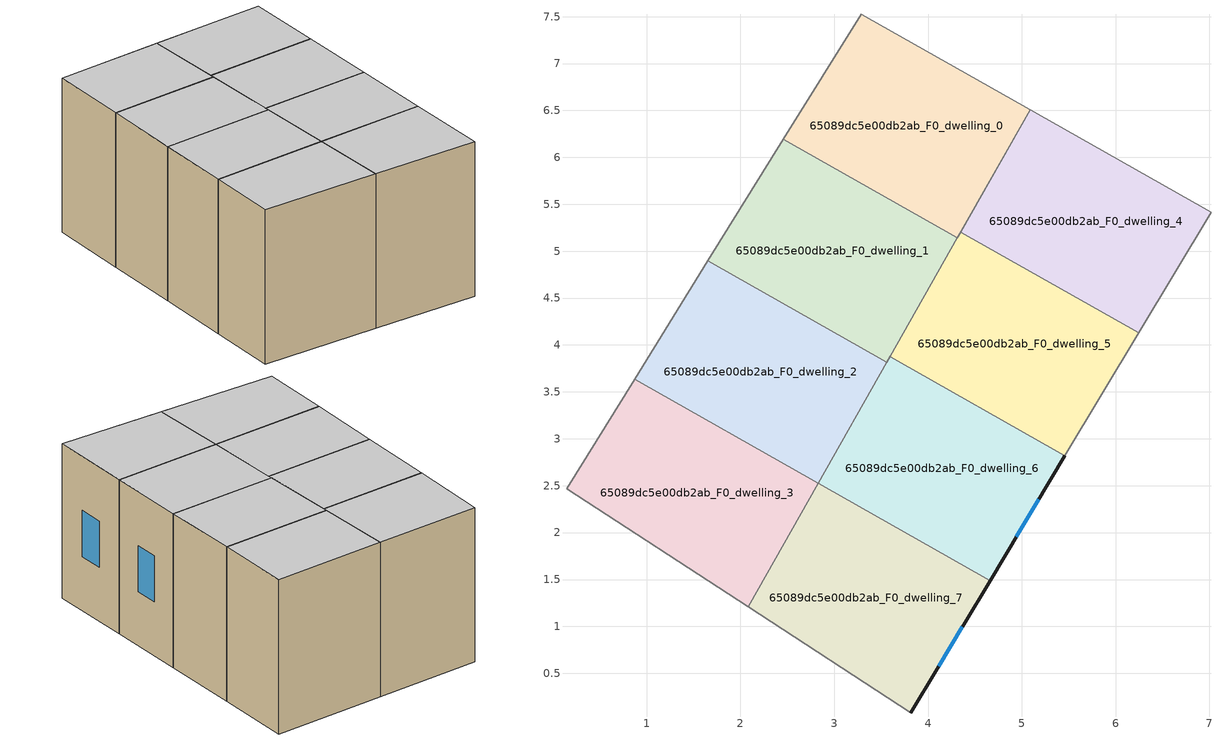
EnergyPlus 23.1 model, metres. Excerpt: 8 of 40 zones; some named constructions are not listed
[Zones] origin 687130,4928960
65089dc5e00db2ab_F0_dwelling_0
 floor ground (EU_floor_Construction): 5.09,6.51 4.31,5.14 2.46,6.19 3.29,7.53 z0
 wall adiabatic (EU_wall_Construction): 4.31,5.14 5.09,6.51 3.29,7.53 2.46,6.19 z0:3
 wall to 65089dc5e00db2ab_F0_dwelling_1 (EU_wall_Construction): 2.46,6.19 4.31,5.14 z0:3
 ceiling to 65089dc5e00db2ab_F1_dwelling_0 (EU_floor_Construction): 4.31,5.14 5.09,6.51 3.29,7.53 2.46,6.19 z3
65089dc5e00db2ab_F0_dwelling_1
 floor ground (EU_floor_Construction): 4.31,5.14 3.56,3.82 1.65,4.9 2.46,6.19 z0
 wall to 65089dc5e00db2ab_F0_dwelling_2 (EU_wall_Construction): 1.65,4.9 3.56,3.82 z0:3
 wall adiabatic (EU_wall_Construction): 2.46,6.19 1.65,4.9 z0:3
 wall to 65089dc5e00db2ab_F0_dwelling_5 (EU_wall_Construction): 3.6,3.88 4.31,5.14 z0:3
 wall to 65089dc5e00db2ab_F0_dwelling_6 (EU_wall_Construction): 3.56,3.82 3.6,3.88 z0:3
 ceiling to 65089dc5e00db2ab_F1_dwelling_1 (EU_floor_Construction): 3.56,3.82 4.31,5.14 2.46,6.19 1.65,4.9 z3
65089dc5e00db2ab_F0_dwelling_2
 floor ground (EU_floor_Construction): 3.56,3.82 2.83,2.53 0.87,3.64 1.65,4.9 z0
 wall to 65089dc5e00db2ab_F0_dwelling_3 (EU_wall_Construction): 0.87,3.64 2.83,2.53 z0:3
 wall adiabatic (EU_wall_Construction): 1.65,4.9 0.87,3.64 z0:3
 wall to 65089dc5e00db2ab_F0_dwelling_6 (EU_wall_Construction): 2.83,2.53 3.56,3.82 z0:3
 ceiling to 65089dc5e00db2ab_F1_dwelling_2 (EU_floor_Construction): 2.83,2.53 3.56,3.82 1.65,4.9 0.87,3.64 z3
65089dc5e00db2ab_F0_dwelling_3
 floor ground (EU_floor_Construction): 2.83,2.53 2.08,1.21 0.15,2.47 0.87,3.64 z0
 wall to 65089dc5e00db2ab_F0_dwelling_7 (EU_wall_Construction): 2.08,1.21 2.83,2.53 z0:3
 wall adiabatic (EU_wall_Construction): 0.87,3.64 0.15,2.47 2.08,1.21 z0:3
 ceiling to 65089dc5e00db2ab_F1_dwelling_3 (EU_floor_Construction): 2.08,1.21 2.83,2.53 0.87,3.64 0.15,2.47 z3
65089dc5e00db2ab_F0_dwelling_4
 floor ground (EU_floor_Construction): 7.02,5.42 6.24,4.13 4.35,5.2 5.09,6.51 z0
 wall adiabatic (EU_wall_Construction): 6.24,4.13 7.02,5.42 5.09,6.51 4.35,5.2 z0:3
 wall to 65089dc5e00db2ab_F0_dwelling_5 (EU_wall_Construction): 4.35,5.2 6.24,4.13 z0:3
 ceiling to 65089dc5e00db2ab_F1_dwelling_4 (EU_floor_Construction): 6.24,4.13 7.02,5.42 5.09,6.51 4.35,5.2 z3
65089dc5e00db2ab_F0_dwelling_5
 floor ground (EU_floor_Construction): 6.24,4.13 5.46,2.82 3.6,3.88 4.35,5.2 z0
 wall adiabatic (EU_wall_Construction): 5.46,2.82 6.24,4.13 / 4.35,5.2 4.31,5.14 z0:3
 wall to 65089dc5e00db2ab_F0_dwelling_6 (EU_wall_Construction): 3.6,3.88 5.46,2.82 z0:3
 ceiling to 65089dc5e00db2ab_F1_dwelling_5 (EU_floor_Construction): 5.46,2.82 6.24,4.13 4.35,5.2 3.6,3.88 z3
65089dc5e00db2ab_F0_dwelling_6
 floor ground (EU_floor_Construction): 5.46,2.82 4.66,1.49 2.83,2.53 3.6,3.88 z0
 wall outside (EU_wall_Construction): 4.66,1.49 5.46,2.82 z0:3
 wall to 65089dc5e00db2ab_F0_dwelling_7 (EU_wall_Construction): 2.83,2.53 4.66,1.49 z0:3
 window (EU_Window_Construction): 4.94,1.96 5.18,2.35 z1.05:1.95
 ceiling to 65089dc5e00db2ab_F1_dwelling_6 (EU_floor_Construction): 4.66,1.49 5.46,2.82 3.6,3.88 2.83,2.53 z3
65089dc5e00db2ab_F0_dwelling_7
 floor ground (EU_floor_Construction): 4.66,1.49 3.81,0.08 2.08,1.21 2.83,2.53 z0
 wall outside (EU_wall_Construction): 3.81,0.08 4.66,1.49 z0:3
 wall adiabatic (EU_wall_Construction): 2.08,1.21 3.81,0.08 z0:3
 window (EU_Window_Construction): 4.11,0.57 4.36,0.99 z1.05:1.95
 ceiling to 65089dc5e00db2ab_F1_dwelling_7 (EU_floor_Construction): 3.81,0.08 4.66,1.49 2.83,2.53 2.08,1.21 z3
[HVACTEMPLATE:THERMOSTAT] Constant Heating Setpoint=20; Constant Cooling Setpoint=50
EU_HeatOnly_65089dc5e00db2ab_F0_dwelling_0; EU_HeatOnly_65089dc5e00db2ab_F0_dwelling_1; EU_HeatOnly_65089dc5e00db2ab_F0_dwelling_2; EU_HeatOnly_65089dc5e00db2ab_F0_dwelling_3; EU_HeatOnly_65089dc5e00db2ab_F0_dwelling_4; EU_HeatOnly_65089dc5e00db2ab_F0_dwelling_5; EU_HeatOnly_65089dc5e00db2ab_F0_dwelling_6; EU_HeatOnly_65089dc5e00db2ab_F0_dwelling_7; EU_HeatOnly_65089dc5e00db2ab_F1_dwelling_0; EU_HeatOnly_65089dc5e00db2ab_F1_dwelling_1; EU_HeatOnly_65089dc5e00db2ab_F1_dwelling_2; EU_HeatOnly_65089dc5e00db2ab_F1_dwelling_3; EU_HeatOnly_65089dc5e00db2ab_F1_dwelling_4; EU_HeatOnly_65089dc5e00db2ab_F1_dwelling_5; EU_HeatOnly_65089dc5e00db2ab_F1_dwelling_6; EU_HeatOnly_65089dc5e00db2ab_F1_dwelling_7; EU_HeatOnly_65089dc5e00db2ab_F2_dwelling_0; EU_HeatOnly_65089dc5e00db2ab_F2_dwelling_1; EU_HeatOnly_65089dc5e00db2ab_F2_dwelling_2; EU_HeatOnly_65089dc5e00db2ab_F2_dwelling_3; EU_HeatOnly_65089dc5e00db2ab_F2_dwelling_4; EU_HeatOnly_65089dc5e00db2ab_F2_dwelling_5; EU_HeatOnly_65089dc5e00db2ab_F2_dwelling_6; EU_HeatOnly_65089dc5e00db2ab_F2_dwelling_7; EU_HeatOnly_65089dc5e00db2ab_F3_dwelling_0; EU_HeatOnly_65089dc5e00db2ab_F3_dwelling_1; EU_HeatOnly_65089dc5e00db2ab_F3_dwelling_2; EU_HeatOnly_65089dc5e00db2ab_F3_dwelling_3; EU_HeatOnly_65089dc5e00db2ab_F3_dwelling_4; EU_HeatOnly_65089dc5e00db2ab_F3_dwelling_5; EU_HeatOnly_65089dc5e00db2ab_F3_dwelling_6; EU_HeatOnly_65089dc5e00db2ab_F3_dwelling_7; EU_HeatOnly_65089dc5e00db2ab_F4_dwelling_0; EU_HeatOnly_65089dc5e00db2ab_F4_dwelling_1; EU_HeatOnly_65089dc5e00db2ab_F4_dwelling_2; EU_HeatOnly_65089dc5e00db2ab_F4_dwelling_3; EU_HeatOnly_65089dc5e00db2ab_F4_dwelling_4; EU_HeatOnly_65089dc5e00db2ab_F4_dwelling_5; EU_HeatOnly_65089dc5e00db2ab_F4_dwelling_6; EU_HeatOnly_65089dc5e00db2ab_F4_dwelling_7
[SCHEDULE:CONSTANT]
Name | Hourly Value
EU_AlwaysOn | 1
EU_CoolingOff | 0
[SCHEDULE:FILE] Column Number=1; Rows to Skip at Top=0; Number of Hours of Data=8760; Column Separator=Comma; Interpolate to Timestep=No; Minutes per Item=60; Adjust Schedule for Daylight Savings=Yes
Name | File
EU_Step8_GainSchedule_65089dc5e00db2ab_F3_dwelling_2_f000 | ../../schedules/65089dc5e00db2ab/65089dc5e00db2ab_F3_dwelling_2_f000_gain.csv
EU_Step8_GainSchedule_65089dc5e00db2ab_F3_dwelling_3_f000 | ../../schedules/65089dc5e00db2ab/65089dc5e00db2ab_F3_dwelling_3_f000_gain.csv
EU_Step8_GainSchedule_65089dc5e00db2ab_F3_dwelling_4_f000 | ../../schedules/65089dc5e00db2ab/65089dc5e00db2ab_F3_dwelling_4_f000_gain.csv
EU_Step8_GainSchedule_65089dc5e00db2ab_F3_dwelling_5_f000 | ../../schedules/65089dc5e00db2ab/65089dc5e00db2ab_F3_dwelling_5_f000_gain.csv
EU_Step8_GainSchedule_65089dc5e00db2ab_F3_dwelling_6_f000 | ../../schedules/65089dc5e00db2ab/65089dc5e00db2ab_F3_dwelling_6_f000_gain.csv
EU_Step8_GainSchedule_65089dc5e00db2ab_F3_dwelling_7_f000 | ../../schedules/65089dc5e00db2ab/65089dc5e00db2ab_F3_dwelling_7_f000_gain.csv
EU_Step8_GainSchedule_65089dc5e00db2ab_F4_dwelling_0_f000 | ../../schedules/65089dc5e00db2ab/65089dc5e00db2ab_F4_dwelling_0_f000_gain.csv
EU_Step8_GainSchedule_65089dc5e00db2ab_F4_dwelling_1_f000 | ../../schedules/65089dc5e00db2ab/65089dc5e00db2ab_F4_dwelling_1_f000_gain.csv
EU_Step8_GainSchedule_65089dc5e00db2ab_F4_dwelling_2_f000 | ../../schedules/65089dc5e00db2ab/65089dc5e00db2ab_F4_dwelling_2_f000_gain.csv
EU_Step8_GainSchedule_65089dc5e00db2ab_F4_dwelling_3_f000 | ../../schedules/65089dc5e00db2ab/65089dc5e00db2ab_F4_dwelling_3_f000_gain.csv
EU_Step8_GainSchedule_65089dc5e00db2ab_F4_dwelling_4_f000 | ../../schedules/65089dc5e00db2ab/65089dc5e00db2ab_F4_dwelling_4_f000_gain.csv
EU_Step8_GainSchedule_65089dc5e00db2ab_F4_dwelling_5_f000 | ../../schedules/65089dc5e00db2ab/65089dc5e00db2ab_F4_dwelling_5_f000_gain.csv
EU_Step8_GainSchedule_65089dc5e00db2ab_F4_dwelling_6_f000 | ../../schedules/65089dc5e00db2ab/65089dc5e00db2ab_F4_dwelling_6_f000_gain.csv
EU_Step8_GainSchedule_65089dc5e00db2ab_F4_dwelling_7_f000 | ../../schedules/65089dc5e00db2ab/65089dc5e00db2ab_F4_dwelling_7_f000_gain.csv
